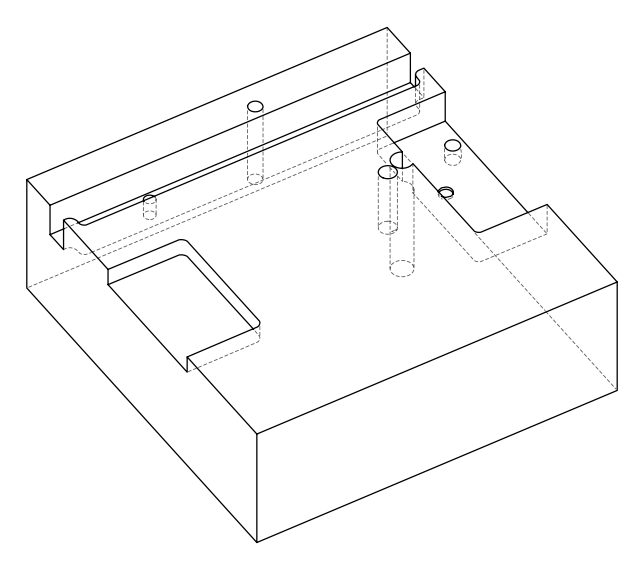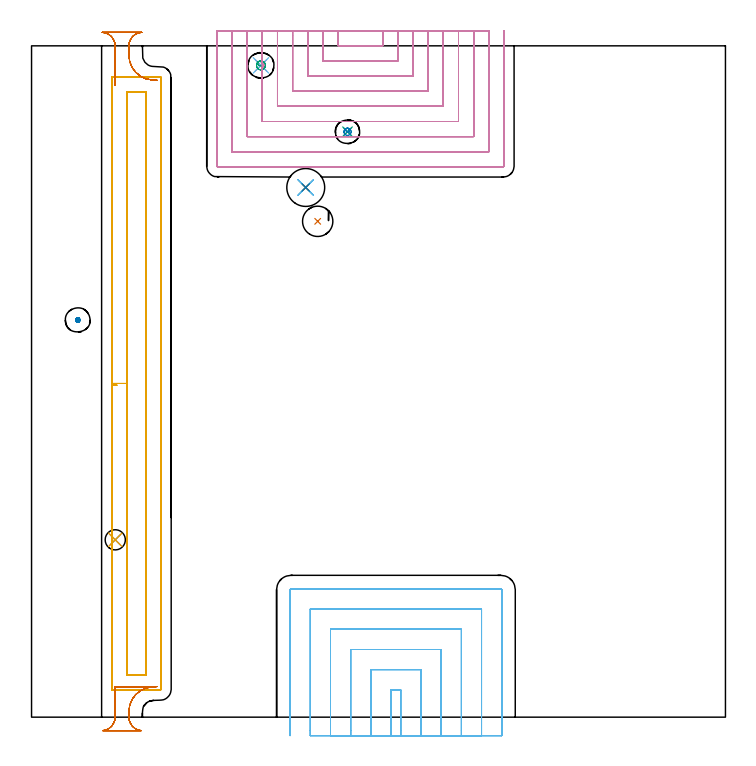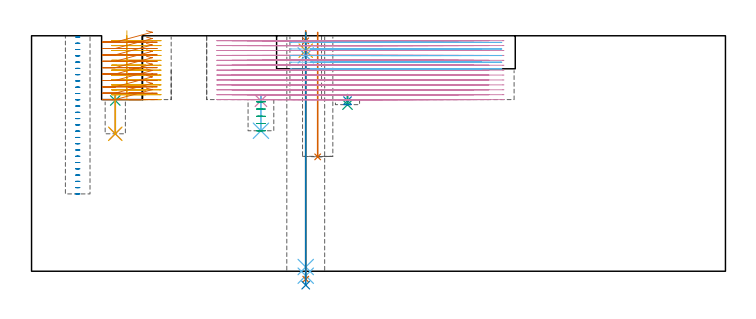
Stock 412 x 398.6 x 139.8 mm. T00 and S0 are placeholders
(PLAN: 20 operations, 12 tool changes, 154.9 min)
(1 SPOT_DRILL | STEP1HOLE | NXT0321_9005460120000 | 0.05 min | 183 mm3)
(2 SPOT_DRILL_1 | STEP1POCKET | NXT0321_9005460120000 | 0.04 min | 4186 mm3)
(3 SPOT_DRILL_2 | STEP1POCKET_1 | NXT0321_9005460120000 | 0.04 min | 4175 mm3)
(4 SPOT_DRILL_3 | STEP1POCKET_2 | NXT0321_9005460120000 | 0.04 min | 4190 mm3)
(5 DRILL_BLIND_HOLE_INTO_CENTER | STEP1HOLE | NXT0301_030 | 0.04 min | 157 mm3)
(6 GUN_DRILL_THROUGH_HOLE | STEP1HOLE | UGT0307_001 | 0.62 min | 2539 mm3)
(7 SPADE_DRILL_TO_ENLARGE_THROUGH_HOLE | STEP1HOLE | UGT0306_005 | 0.59 min | 20150 mm3)
(8 DRILL_TO_ENLARGE_THROUGH_HOLE | STEP1HOLE | UGT0301_054 | 0.6 min | 32486 mm3)
(9 DRILL_BLIND_HOLE_INTO_CENTER_1 | STEP1POCKET | UGT0301_373 | 0.03 min | 428 mm3)
(10 DRILL_BLIND_HOLE_INTO_CENTER_2 | STEP1POCKET_1 | NXT0301_049 | 0.1 min | 936 mm3)
(11 DRILL_TO_ENLARGE_BLIND_HOLE | STEP1POCKET_1 | UGT0301_373 | 0.1 min | 1453 mm3)
(12 DRILL_BLIND_HOLE_INTO_CENTER_3 | STEP1POCKET_2 | UGT0301_373 | 0.09 min | 2162 mm3)
(13 INDEXABLE_INSERT_DRILL_BLIND_HOLE_FROM_SOLID | STEP1POCKET_4 | NXT0302_007 | 0.3 min | 18211 mm3)
(14 MILL_ROUGH_BLIND_HOLE_CONTOUR | STEP1POCKET | NXT0201_013 | Spiral | 0.18 min | 1574 mm3)
(15 MILL_ROUGH_BLIND_HOLE_CONTOUR_1 | STEP1POCKET_2 | NXT0201_013 | Spiral | 0.54 min | 3346 mm3)
(16 MILL_OPEN_POCKET | POCKET_OPEN | NXT0201_011 | Follow Part, ap 3, ae 75% | 86.56 min | 523616 mm3)
(17 MILL_SLOT | SLOT_PARTIAL_RECTANGULAR | NXT0201_011 | Follow Part, ap 3, ae 75% | 40.69 min | 583374 mm3)
(18 MILL_SLOT_1 | SLOT_PARTIAL_RECTANGULAR_1 | NXT0201_012 | Follow Part, ap 4, ae 75% | 17.76 min | 233310 mm3)
(19 MILL_RECTANGULAR_SLOT | SLOT_RECTANGULAR | NXT0201_012 | Follow Part, ap 4, ae 75% | 5.2 min | 21829 mm3)
(20 MILL_BLIND_HOLE_FROM_SOLID_MATERIAL | STEP1POCKET_3 | NXT0201_011 | Spiral | 1.3 min | 15720 mm3)
(TOOL NXT0321_9005460120000 | NC Spot Drill, 142deg, 12mm, Carbide, Uncoated | D12 PA142 FL30 Z2)
(TOOL NXT0301_030 | Carbide Drill 5.9mm [860.1-0590-018A1-MM 2214] | D5.9 PA140 FL28 Z2)
(TOOL UGT0307_001 | Gun Drill 5 mm | D5 PA130 FL24 Z1)
(TOOL UGT0306_005 | Spade Drill 14.5mm | D14.5 PA132 FL10 Z2)
(TOOL UGT0301_054 | Twist Drill 22.5 mm | D22.5 PA118 FL155 Z2)
(TOOL UGT0301_373 | Twist Drill Flat Bottom 12 mm | D12 PA180 FL101 Z2)
(TOOL NXT0301_049 | Carbide Drill 7.8mm [860.1-0780-039A1-MM 2214] | D7.8 PA140 FL53 Z2)
(TOOL NXT0302_007 | Index. Insert Drill 18mm [880-D1800L25-05] | D18 PA176 FL90 Z2)
(TOOL NXT0201_013 | ENDMILL 10mm | D10 FL30 Z4)
(TOOL NXT0201_011 | ENDMILL 12mm [2P460-1200-NA 1630] | D12 FL38 Z6)
(TOOL NXT0201_012 | ENDMILL 16mm [2P460-1600-NA 1630] | D16 FL38 Z6)
(OP 1 SPOT_DRILL)
G17 G21 G94 G90
T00 M6
G54
G17 G0 G90 X162.8 Y314.5 S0 M3
G43 Z149.8 H0
G94 G81 G98 Z136.8 F250. R142.8
G80
M5
M2
(OP 2 SPOT_DRILL_1)
G17 G21 G94 G90
T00 M6
G54
G17 G0 G90 X187.6 Y347.6 S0 M3
G43 Z149.8 H0
G94 G81 G98 Z101.285 F250. R104.9
G80
M5
M2
(OP 3 SPOT_DRILL_2)
G17 G21 G94 G90
T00 M6
G54
G17 G0 G90 X49.7 Y105.3 S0 M3
G43 Z149.8 H0
G94 G81 G98 Z101.379 F250. R104.9
G80
M5
M2
(OP 4 SPOT_DRILL_3)
G17 G21 G94 G90
T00 M6
G54
G17 G0 G90 X136.2 Y387. S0 M3
G43 Z149.8 H0
G94 G81 G98 Z101.241 F250. R104.9
G80
M5
M2
(OP 5 DRILL_BLIND_HOLE_INTO_CENTER)
G17 G21 G94 G90
T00 M6
G54
G17 G0 G90 X162.8 Y314.5 S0 M3
G43 Z149.8 H1
G94 G81 G98 Z130.95 F250. R141.8
G80
M5
M2
(OP 6 GUN_DRILL_THROUGH_HOLE)
G17 G21 G94 G90
T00 M6
G54
G17 G0 G90 X162.8 Y314.5 M8
G43 Z149.8 H0
Z137.26
S716 M3
G94 G1 Z128.194 F125. M26
G4 X.084
Z2.5 F250.
G4 X.084
Z-2.666 F125.
G4 X.084
M5
M9
G0 Z137.26
Z149.8
M2
(OP 7 SPADE_DRILL_TO_ENLARGE_THROUGH_HOLE)
G17 G21 G94 G90
T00 M6
G54
G17 G0 G90 X162.8 Y314.5 S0 M3
G43 Z149.8 H0
G94 G73 G98 Z-4.728 F250. Q14.453 R141.8
G80
M5
M2
(OP 8 DRILL_TO_ENLARGE_THROUGH_HOLE)
G17 G21 G94 G90
T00 M6
G54
G17 G0 G90 X162.8 Y314.5 S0 M3
G43 Z149.8 H0
G94 G73 G98 Z-8.26 F250. Q21.151 R141.8
G80
M5
M2
(OP 9 DRILL_BLIND_HOLE_INTO_CENTER_1)
G17 G21 G94 G90
T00 M6
G54
G17 G0 G90 X187.6 Y347.6 S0 M3
G43 Z149.8 H0
G94 G81 G98 Z98.9 F250. R103.9
G80
M5
M2
(OP 10 DRILL_BLIND_HOLE_INTO_CENTER_2)
G17 G21 G94 G90
T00 M6
G54
G17 G0 G90 X49.7 Y105.3 S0 M3
G43 Z149.8 H1
G94 G81 G98 Z81.6 F250. R103.9
G80
M5
M2
(OP 11 DRILL_TO_ENLARGE_BLIND_HOLE)
G17 G21 G94 G90
T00 M6
G54
G17 G0 G90 X49.7 Y105.3 S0 M3
G43 Z149.8 H0
G94 G81 G98 Z81.6 F250. R103.9
G80
M5
M2
(OP 12 DRILL_BLIND_HOLE_INTO_CENTER_3)
G17 G21 G94 G90
T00 M6
G54
G17 G0 G90 X136.2 Y387. S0 M3
G43 Z149.8 H0
G94 G81 G98 Z83.4 F250. R103.9
G80
M5
M2
(OP 13 INDEXABLE_INSERT_DRILL_BLIND_HOLE_FROM_SOLID)
G17 G21 G94 G90
T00 M6
G54
G17 G0 G90 X169.9 Y294.4 S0 M3
G43 Z149.8 H1
G94 G81 G98 Z67.9 F250. R141.8
G80
M5
M2
(OP 14 MILL_ROUGH_BLIND_HOLE_CONTOUR)
G17 G21 G94 G90
T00 M6
G54
G17 G0 G90 X187.6 Y347.6 S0 M3
G43 Z149.8 H0
Z101.9
G94 G3 X188.1 Y347.1 R0.5 F250.
X188.6 Y347.6 R0.5
X188.211 Y349.361 R4.175
X187.6 Y349.75 R0.673
X185.45 Y347.6 R2.15
X187.6 Y349.75 R-2.15
X186.525 Y348.675 R1.075
X187.6 Y347.6 R1.075
G0 Z98.9
G3 X188.1 Y347.1 R0.5
X188.6 Y347.6 R0.5
X188.211 Y349.361 R4.175
X187.6 Y349.75 R0.673
X185.45 Y347.6 R2.15
X187.6 Y349.75 R-2.15
X186.525 Y348.675 R1.075
X187.6 Y347.6 R1.075
G0 Z149.8
M5
M2
(OP 15 MILL_ROUGH_BLIND_HOLE_CONTOUR_1)
G17 G21 G94 G90
T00 M6
G54
G17 G0 G90 X136.2 Y387. S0 M3
G43 Z149.8 H0
Z100.6
G94 G3 X136.7 Y386.5 R0.5 F250.
X137.2 Y387. R0.5
X136.337 Y389.114 R3.02
X134.923 Y389.322 R1.182
X133.878 Y385.723 R2.65
X134.923 Y389.322 R-2.65
X134.401 Y387.523 R1.325
X136.2 Y387. R1.325
G0 Z96.3
G3 X136.7 Y386.5 R0.5
X137.2 Y387. R0.5
X136.337 Y389.114 R3.02
X134.923 Y389.322 R1.182
X133.878 Y385.723 R2.65
X134.923 Y389.322 R-2.65
X134.401 Y387.523 R1.325
X136.2 Y387. R1.325
G0 Z92.
G3 X136.7 Y386.5 R0.5
X137.2 Y387. R0.5
X136.337 Y389.114 R3.02
X134.923 Y389.322 R1.182
X133.878 Y385.723 R2.65
X134.923 Y389.322 R-2.65
X134.401 Y387.523 R1.325
X136.2 Y387. R1.325
G0 Z87.7
G3 X136.7 Y386.5 R0.5
X137.2 Y387. R0.5
X136.337 Y389.114 R3.02
X134.923 Y389.322 R1.182
X133.878 Y385.723 R2.65
X134.923 Y389.322 R-2.65
X134.401 Y387.523 R1.325
X136.2 Y387. R1.325
G0 Z83.4
G3 X136.7 Y386.5 R0.5
X137.2 Y387. R0.5
X136.337 Y389.114 R3.02
X134.923 Y389.322 R1.182
X133.878 Y385.723 R2.65
X134.923 Y389.322 R-2.65
X134.401 Y387.523 R1.325
X136.2 Y387. R1.325
G0 Z149.8
M5
M2
(OP 16 MILL_OPEN_POCKET)
G17 G21 G94 G90
T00 M6
G54
G17 G0 G90 X182. Y407.6 S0 M3
G43 Z149.8 H1
Z136.885
G94 G1 Y404.6 F250.
Y398.7 F500.
X208.5
Y404.6
Y407.6 F250.
X173.
Y404.6
Y389.7 F500.
X217.5
Y404.6
Y407.6 F250.
X164.
Y404.6
Y380.7 F500.
X226.5
Y404.6
Y407.6 F250.
X155.
Y404.6
Y371.7 F500.
X235.5
Y404.6
Y407.6 F250.
X146.
Y404.6
Y362.7 F500.
X244.5
Y404.6
Y407.6 F250.
X137.
Y404.6
Y353.7 F500.
X253.5
Y404.6
Y407.6 F250.
X128.
Y404.6
Y344.7 F500.
X262.5
Y404.6
Y407.6 F250.
X119.
Y404.6
Y335.7 F500.
X271.5
Y404.6
Y407.6 F250.
X110.
Y404.6
Y327.3 F500.
G3 X110.6 Y326.7 R0.6
G1 X279.9
G3 X280.5 Y327.3 R0.6
G1 Y404.6
Y407.6 F250.
G0 X182. Z133.969
G1 Y404.6
Y398.7 F500.
X208.5
Y404.6
Y407.6 F250.
X173.
Y404.6
Y389.7 F500.
X217.5
Y404.6
Y407.6 F250.
X164.
Y404.6
Y380.7 F500.
X226.5
Y404.6
Y407.6 F250.
X155.
Y404.6
Y371.7 F500.
X235.5
Y404.6
Y407.6 F250.
X146.
Y404.6
Y362.7 F500.
X244.5
Y404.6
Y407.6 F250.
X137.
Y404.6
Y353.7 F500.
X253.5
Y404.6
Y407.6 F250.
X128.
Y404.6
Y344.7 F500.
X262.5
Y404.6
Y407.6 F250.
X119.
Y404.6
Y335.7 F500.
X271.5
Y404.6
Y407.6 F250.
X110.
Y404.6
Y327.3 F500.
G3 X110.6 Y326.7 R0.6
G1 X279.9
G3 X280.5 Y327.3 R0.6
G1 Y404.6
Y407.6 F250.
G0 X182. Z131.054
G1 Y404.6
Y398.7 F500.
X208.5
Y404.6
Y407.6 F250.
X173.
Y404.6
Y389.7 F500.
X217.5
Y404.6
Y407.6 F250.
X164.
Y404.6
Y380.7 F500.
X226.5
Y404.6
Y407.6 F250.
X155.
Y404.6
Y371.7 F500.
X235.5
Y404.6
Y407.6 F250.
X146.
Y404.6
Y362.7 F500.
X244.5
Y404.6
Y407.6 F250.
X137.
Y404.6
Y353.7 F500.
X253.5
Y404.6
Y407.6 F250.
X128.
Y404.6
Y344.7 F500.
X262.5
Y404.6
Y407.6 F250.
X119.
Y404.6
Y335.7 F500.
X271.5
Y404.6
Y407.6 F250.
X110.
Y404.6
Y327.3 F500.
G3 X110.6 Y326.7 R0.6
G1 X279.9
G3 X280.5 Y327.3 R0.6
G1 Y404.6
Y407.6 F250.
G0 X182. Z128.138
G1 Y404.6
Y398.7 F500.
X208.5
Y404.6
Y407.6 F250.
X173.
Y404.6
Y389.7 F500.
X217.5
Y404.6
Y407.6 F250.
X164.
Y404.6
Y380.7 F500.
X226.5
Y404.6
Y407.6 F250.
X155.
Y404.6
Y371.7 F500.
X235.5
Y404.6
Y407.6 F250.
X146.
Y404.6
Y362.7 F500.
X244.5
Y404.6
Y407.6 F250.
X137.
Y404.6
Y353.7 F500.
X253.5
Y404.6
Y407.6 F250.
X128.
Y404.6
Y344.7 F500.
X262.5
Y404.6
Y407.6 F250.
X119.
Y404.6
Y335.7 F500.
X271.5
Y404.6
Y407.6 F250.
X110.
Y404.6
Y327.3 F500.
G3 X110.6 Y326.7 R0.6
G1 X279.9
G3 X280.5 Y327.3 R0.6
G1 Y404.6
Y407.6 F250.
G0 X182. Z125.223
G1 Y404.6
Y398.7 F500.
X208.5
Y404.6
Y407.6 F250.
X173.
Y404.6
Y389.7 F500.
X217.5
Y404.6
Y407.6 F250.
X164.
Y404.6
Y380.7 F500.
X226.5
Y404.6
Y407.6 F250.
X155.
Y404.6
Y371.7 F500.
X235.5
Y404.6
Y407.6 F250.
X146.
Y404.6
Y362.7 F500.
X244.5
Y404.6
Y407.6 F250.
X137.
Y404.6
Y388.431 F500.
G2 X137.719 Y387.6 R1.478
G1 X137.82 Y387.304
X137.833 Y387.028
X137.834 Y386.781
G2 X137.404 Y385.87 R1.714
G1 X137. Y385.563
Y353.7
X253.5
Y404.6
Y407.6 F250.
X128.
Y404.6
Y344.7 F500.
X262.5
Y404.6
Y407.6 F250.
X119.
Y404.6
Y335.7 F500.
X271.5
Y404.6
Y407.6 F250.
X110.
Y404.6
Y327.3 F500.
G3 X110.6 Y326.7 R0.6
G1 X279.9
G3 X280.5 Y327.3 R0.6
G1 Y404.6
Y407.6 F250.
G0 X182. Z122.308
G1 Y404.6
Y398.7 F500.
X208.5
Y404.6
Y407.6 F250.
X173.
Y404.6
Y389.7 F500.
X217.5
Y404.6
Y407.6 F250.
X164.
Y404.6
Y380.7 F500.
X226.5
Y404.6
Y407.6 F250.
X155.
Y404.6
Y371.7 F500.
X235.5
Y404.6
Y407.6 F250.
X146.
Y404.6
Y362.7 F500.
X244.5
Y404.6
Y407.6 F250.
X137.
Y404.6
Y388.431 F500.
G2 X137.718 Y387.603 R1.477
G1 X137.82 Y387.304
X137.833 Y387.028
X137.834 Y386.781
G2 X137.404 Y385.87 R1.714
G1 X137. Y385.563
Y353.7
X253.5
Y404.6
Y407.6 F250.
X128.
Y404.6
Y344.7 F500.
X262.5
Y404.6
Y407.6 F250.
X119.
Y404.6
Y335.7 F500.
X271.5
Y404.6
Y407.6 F250.
X110.
Y404.6
Y327.3 F500.
G3 X110.6 Y326.7 R0.6
G1 X279.9
G3 X280.5 Y327.3 R0.6
G1 Y404.6
Y407.6 F250.
G0 X182. Z119.392
G1 Y404.6
Y398.7 F500.
X208.5
Y404.6
Y407.6 F250.
X173.
Y404.6
Y389.7 F500.
X217.5
Y404.6
Y407.6 F250.
X164.
Y404.6
Y380.7 F500.
X226.5
Y404.6
Y407.6 F250.
X155.
Y404.6
Y371.7 F500.
X235.5
Y404.6
Y407.6 F250.
X146.
Y404.6
Y362.7 F500.
X244.5
Y404.6
Y407.6 F250.
X137.
Y404.6
Y388.431 F500.
G2 X137.713 Y387.617 R1.478
G1 X137.82 Y387.304
X137.833 Y387.028
X137.834 Y386.781
G2 X137.404 Y385.87 R1.718
G1 X137. Y385.563
Y353.7
X253.5
Y404.6
Y407.6 F250.
X128.
Y404.6
Y344.7 F500.
X262.5
Y404.6
Y407.6 F250.
X119.
Y404.6
Y335.7 F500.
X271.5
Y404.6
Y407.6 F250.
X110.
Y404.6
Y327.3 F500.
G3 X110.6 Y326.7 R0.6
G1 X279.9
G3 X280.5 Y327.3 R0.6
G1 Y404.6
Y407.6 F250.
G0 X182. Z116.477
G1 Y404.6
Y398.7 F500.
X208.5
Y404.6
Y407.6 F250.
X173.
Y404.6
Y389.7 F500.
X217.5
Y404.6
Y407.6 F250.
X164.
Y404.6
Y380.7 F500.
X226.5
Y404.6
Y407.6 F250.
X155.
Y404.6
Y371.7 F500.
X235.5
Y404.6
Y407.6 F250.
X146.
Y404.6
Y362.7 F500.
X244.5
Y404.6
Y407.6 F250.
X137.
Y404.6
Y388.431 F500.
G2 X137.715 Y387.61 R1.477
G1 X137.82 Y387.304
X137.833 Y387.028
X137.834 Y386.781
X137.723 Y386.387
G2 X137.404 Y385.87 R2.087
G1 X137. Y385.563
Y353.7
X253.5
Y404.6
Y407.6 F250.
X128.
Y404.6
Y344.7 F500.
X262.5
Y404.6
Y407.6 F250.
X119.
Y404.6
Y335.7 F500.
X271.5
Y404.6
Y407.6 F250.
X110.
Y404.6
Y327.3 F500.
G3 X110.6 Y326.7 R0.6
G1 X279.9
G3 X280.5 Y327.3 R0.6
G1 Y404.6
Y407.6 F250.
G0 X182. Z113.562
G1 Y404.6
Y398.7 F500.
X208.5
Y404.6
Y407.6 F250.
X173.
Y404.6
Y389.7 F500.
X217.5
Y404.6
Y407.6 F250.
X164.
Y404.6
Y380.7 F500.
X226.5
Y404.6
Y407.6 F250.
X155.
Y404.6
Y371.7 F500.
X235.5
Y404.6
Y407.6 F250.
X146.
Y404.6
Y362.7 F500.
X244.5
Y404.6
Y407.6 F250.
X137.
Y404.6
Y388.431 F500.
G2 X137.718 Y387.602 R1.478
G1 X137.82 Y387.304
X137.833 Y387.028
X137.834 Y386.781
G2 X137.404 Y385.87 R1.714
G1 X137. Y385.563
Y353.7
X253.5
Y404.6
Y407.6 F250.
X128.
Y404.6
Y344.7 F500.
X262.5
Y404.6
Y407.6 F250.
X119.
Y404.6
Y335.7 F500.
X271.5
Y404.6
Y407.6 F250.
X110.
Y404.6
Y327.3 F500.
G3 X110.6 Y326.7 R0.6
G1 X279.9
G3 X280.5 Y327.3 R0.6
G1 Y404.6
Y407.6 F250.
G0 X182. Z110.646
G1 Y404.6
Y398.7 F500.
X208.5
Y404.6
Y407.6 F250.
X173.
Y404.6
Y389.7 F500.
X217.5
Y404.6
Y407.6 F250.
X164.
Y404.6
Y380.7 F500.
X226.5
Y404.6
Y407.6 F250.
X155.
Y404.6
Y371.7 F500.
X235.5
Y404.6
Y407.6 F250.
X146.
Y404.6
Y362.7 F500.
X244.5
Y404.6
Y407.6 F250.
X137.
Y404.6
Y388.431 F500.
G2 X137.717 Y387.604 R1.477
G1 X137.82 Y387.304
X137.833 Y387.028
X137.834 Y386.781
G2 X137.404 Y385.87 R1.714
G1 X137. Y385.563
Y353.7
X253.5
Y404.6
Y407.6 F250.
X128.
Y404.6
Y344.7 F500.
X262.5
Y404.6
Y407.6 F250.
X119.
Y404.6
Y335.7 F500.
X271.5
Y404.6
Y407.6 F250.
X110.
Y404.6
Y327.3 F500.
G3 X110.6 Y326.7 R0.6
G1 X279.9
G3 X280.5 Y327.3 R0.6
G1 Y404.6
Y407.6 F250.
G0 X182. Z107.731
G1 Y404.6
Y398.7 F500.
X208.5
Y404.6
Y407.6 F250.
X173.
Y404.6
Y389.7 F500.
X217.5
Y404.6
Y407.6 F250.
X164.
Y404.6
Y380.7 F500.
X226.5
Y404.6
Y407.6 F250.
X155.
Y404.6
Y371.7 F500.
X235.5
Y404.6
Y407.6 F250.
X146.
Y404.6
Y362.7 F500.
X244.5
Y404.6
Y407.6 F250.
X137.
Y404.6
Y388.431 F500.
G2 X137.82 Y387.304 R1.683
G1 X137.833 Y387.028
X137.834 Y386.781
G2 X137.404 Y385.87 R1.714
G1 X137. Y385.563
Y353.7
X253.5
Y404.6
Y407.6 F250.
X128.
Y404.6
Y344.7 F500.
X262.5
Y404.6
Y407.6 F250.
X119.
Y404.6
Y335.7 F500.
X271.5
Y404.6
Y407.6 F250.
X110.
Y404.6
Y327.3 F500.
G3 X110.6 Y326.7 R0.6
G1 X279.9
G3 X280.5 Y327.3 R0.6
G1 Y404.6
Y407.6 F250.
G0 X182. Z104.815
G1 Y404.6
Y398.7 F500.
X208.5
Y404.6
Y407.6 F250.
X173.
Y404.6
Y389.7 F500.
X217.5
Y404.6
Y407.6 F250.
X164.
Y404.6
Y380.7 F500.
X226.5
Y404.6
Y407.6 F250.
X155.
Y404.6
Y371.7 F500.
X235.5
Y404.6
Y407.6 F250.
X146.
Y404.6
Y362.7 F500.
X244.5
Y404.6
Y407.6 F250.
X137.
Y404.6
Y388.431 F500.
G2 X137.82 Y387.304 R1.682
G1 X137.833 Y387.028
X137.834 Y386.781
G2 X137.406 Y385.872 R1.713
G1 X137. Y385.563
Y353.7
X253.5
Y404.6
Y407.6 F250.
X128.
Y404.6
Y344.7 F500.
X262.5
Y404.6
Y407.6 F250.
X119.
Y404.6
Y335.7 F500.
X271.5
Y404.6
Y407.6 F250.
X110.
Y404.6
Y327.3 F500.
G3 X110.6 Y326.7 R0.6
G1 X279.9
G3 X280.5 Y327.3 R0.6
G1 Y404.6
Y407.6 F250.
G0 X182. Z101.9
G1 Y404.6
Y398.7 F500.
X208.5
Y404.6
Y407.6 F250.
X173.
Y404.6
Y389.7 F500.
X217.5
Y404.6
Y407.6 F250.
X164.
Y404.6
Y380.7 F500.
X226.5
Y404.6
Y407.6 F250.
X155.
Y404.6
Y371.7 F500.
X235.5
Y404.6
Y407.6 F250.
X146.
Y404.6
Y362.7 F500.
X244.5
Y404.6
Y407.6 F250.
X137.
Y404.6
Y388.431 F500.
G2 X137.717 Y387.606 R1.476
G1 X137.82 Y387.304
X137.833 Y387.028
X137.834 Y386.781
G2 X137. Y385.563 R1.657
G1 Y353.7
X253.5
Y404.6
Y407.6 F250.
X128.
Y404.6
Y344.7 F500.
X262.5
Y404.6
Y407.6 F250.
X119.
Y404.6
Y335.7 F500.
X271.5
Y404.6
Y407.6 F250.
X110.
Y404.6
Y327.3 F500.
G3 X110.6 Y326.7 R0.6
G1 X279.9
G3 X280.5 Y327.3 R0.6
G1 Y404.6
Y407.6 F250.
G0 Z149.8
M5
M2
(OP 17 MILL_SLOT)
G17 G21 G94 G90
T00 M6
G54
G17 G0 G90 X56.6 Y220.226 S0 M3
G43 Z149.8 H1
Z142.8
G94 G1 Y198.15 Z136.885 F250.
Y25. F500.
X67.9
Y371.3
X56.6
Y198.15
X47.6
Y16.
X76.2
G3 X76.9 Y16.7 R0.7
G1 Y379.6
G3 X76.2 Y380.3 R0.7
G1 X47.6
Y198.15
Y197.15
X50.6 F250.
G0 X56.6 Y220.226 Z139.885
G1 Y198.15 Z133.969
Y25. F500.
X67.9
Y371.3
X56.6
Y198.15
X47.6
Y16.
X76.2
G3 X76.9 Y16.7 R0.7
G1 Y379.6
G3 X76.2 Y380.3 R0.7
G1 X47.6
Y198.15
Y197.15
X50.6 F250.
G0 X56.6 Y220.226 Z136.969
G1 Y198.15 Z131.054
Y25. F500.
X67.9
Y371.3
X56.6
Y198.15
X47.6
Y16.
X76.2
G3 X76.9 Y16.7 R0.7
G1 Y379.6
G3 X76.2 Y380.3 R0.7
G1 X47.6
Y198.15
Y197.15
X50.6 F250.
G0 X56.6 Y220.226 Z134.054
G1 Y198.15 Z128.138
Y25. F500.
X67.9
Y371.3
X56.6
Y198.15
X47.6
Y16.
X76.2
G3 X76.9 Y16.7 R0.7
G1 Y379.6
G3 X76.2 Y380.3 R0.7
G1 X47.6
Y198.15
Y197.15
X50.6 F250.
G0 X56.6 Y220.226 Z131.138
G1 Y198.15 Z125.223
Y25. F500.
X67.9
Y371.3
X56.6
Y198.15
X47.6
Y16.
X76.2
G3 X76.9 Y16.7 R0.7
G1 Y379.6
G3 X76.2 Y380.3 R0.7
G1 X47.6
Y198.15
Y197.15
X50.6 F250.
G0 X56.6 Y220.226 Z128.223
G1 Y198.15 Z122.308
Y25. F500.
X67.9
Y371.3
X56.6
Y198.15
X47.6
Y16.
X76.2
G3 X76.9 Y16.7 R0.7
G1 Y379.6
G3 X76.2 Y380.3 R0.7
G1 X47.6
Y198.15
Y197.15
X50.6 F250.
G0 X56.6 Y220.226 Z125.308
G1 Y198.15 Z119.392
Y25. F500.
X67.9
Y371.3
X56.6
Y198.15
X47.6
Y16.
X76.2
G3 X76.9 Y16.7 R0.7
G1 Y379.6
G3 X76.2 Y380.3 R0.7
G1 X47.6
Y198.15
Y197.15
X50.6 F250.
G0 X56.6 Y220.226 Z122.392
G1 Y198.15 Z116.477
Y25. F500.
X67.9
Y371.3
X56.6
Y198.15
X47.6
Y16.
X76.2
G3 X76.9 Y16.7 R0.7
G1 Y379.6
G3 X76.2 Y380.3 R0.7
G1 X47.6
Y198.15
Y197.15
X50.6 F250.
G0 X56.6 Y220.226 Z119.477
G1 Y198.15 Z113.562
Y25. F500.
X67.9
Y371.3
X56.6
Y198.15
X47.6
Y16.
X76.2
G3 X76.9 Y16.7 R0.7
G1 Y379.6
G3 X76.2 Y380.3 R0.7
G1 X47.6
Y198.15
Y197.15
X50.6 F250.
G0 X56.6 Y220.226 Z116.562
G1 Y198.15 Z110.646
Y25. F500.
X67.9
Y371.3
X56.6
Y198.15
X47.6
Y16.
X76.2
G3 X76.9 Y16.7 R0.7
G1 Y379.6
G3 X76.2 Y380.3 R0.7
G1 X47.6
Y198.15
Y197.15
X50.6 F250.
G0 X56.6 Y220.226 Z113.646
G1 Y198.15 Z107.731
Y25. F500.
X67.9
Y371.3
X56.6
Y198.15
X47.6
Y16.
X76.2
G3 X76.9 Y16.7 R0.7
G1 Y379.6
G3 X76.2 Y380.3 R0.7
G1 X47.6
Y198.15
Y197.15
X50.6 F250.
G0 X56.6 Y220.226 Z110.731
G1 Y198.15 Z104.815
Y25. F500.
X67.9
Y371.3
X56.6
Y198.15
X47.6
Y16.
X76.2
G3 X76.9 Y16.7 R0.7
G1 Y379.6
G3 X76.2 Y380.3 R0.7
G1 X47.6
Y198.15
Y197.15
X50.6 F250.
G0 X56.6 Y220.226 Z107.815
G1 Y198.15 Z101.9
Y25. F500.
X67.9
Y371.3
X56.6
Y198.15
X47.6
Y16.
X76.2
G3 X76.9 Y16.7 R0.7
G1 Y379.6
G3 X76.2 Y380.3 R0.7
G1 X47.6
Y198.15
Y197.15
X50.6 F250.
G0 Z149.8
M5
M2
(OP 18 MILL_SLOT_1)
G17 G21 G94 G90
T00 M6
G54
G17 G0 G90 X219.2 Y-11. S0 M3
G43 Z149.8 H1
Z135.88
G94 G1 Y-8. F250.
Y16.2 F500.
X213.5
Y-8.
Y-11. F250.
X231.2
Y-8.
Y28.2 F500.
X201.5
Y-8.
Y-11. F250.
X243.2
Y-8.
Y40.2 F500.
X189.5
Y-8.
Y-11. F250.
X255.2
Y-8.
Y52.2 F500.
X177.5
Y-8.
Y-11. F250.
X267.2
Y-8.
Y64.2 F500.
X165.5
Y-8.
Y-11. F250.
X279.2
Y-8.
Y75.6 F500.
G3 X278.6 Y76.2 R0.6
G1 X154.1
G3 X153.5 Y75.6 R0.6
G1 Y-8.
Y-11. F250.
G0 X219.2 Z131.96
G1 Y-8.
Y16.2 F500.
X213.5
Y-8.
Y-11. F250.
X231.2
Y-8.
Y28.2 F500.
X201.5
Y-8.
Y-11. F250.
X243.2
Y-8.
Y40.2 F500.
X189.5
Y-8.
Y-11. F250.
X255.2
Y-8.
Y52.2 F500.
X177.5
Y-8.
Y-11. F250.
X267.2
Y-8.
Y64.2 F500.
X165.5
Y-8.
Y-11. F250.
X279.2
Y-8.
Y75.6 F500.
G3 X278.6 Y76.2 R0.6
G1 X154.1
G3 X153.5 Y75.6 R0.6
G1 Y-8.
Y-11. F250.
G0 X219.2 Z128.04
G1 Y-8.
Y16.2 F500.
X213.5
Y-8.
Y-11. F250.
X231.2
Y-8.
Y28.2 F500.
X201.5
Y-8.
Y-11. F250.
X243.2
Y-8.
Y40.2 F500.
X189.5
Y-8.
Y-11. F250.
X255.2
Y-8.
Y52.2 F500.
X177.5
Y-8.
Y-11. F250.
X267.2
Y-8.
Y64.2 F500.
X165.5
Y-8.
Y-11. F250.
X279.2
Y-8.
Y75.6 F500.
G3 X278.6 Y76.2 R0.6
G1 X154.1
G3 X153.5 Y75.6 R0.6
G1 Y-8.
Y-11. F250.
G0 X219.2 Z124.12
G1 Y-8.
Y16.2 F500.
X213.5
Y-8.
Y-11. F250.
X231.2
Y-8.
Y28.2 F500.
X201.5
Y-8.
Y-11. F250.
X243.2
Y-8.
Y40.2 F500.
X189.5
Y-8.
Y-11. F250.
X255.2
Y-8.
Y52.2 F500.
X177.5
Y-8.
Y-11. F250.
X267.2
Y-8.
Y64.2 F500.
X165.5
Y-8.
Y-11. F250.
X279.2
Y-8.
Y75.6 F500.
G3 X278.6 Y76.2 R0.6
G1 X154.1
G3 X153.5 Y75.6 R0.6
G1 Y-8.
Y-11. F250.
G0 X219.2 Z120.2
G1 Y-8.
Y16.2 F500.
X213.5
Y-8.
Y-11. F250.
X231.2
Y-8.
Y28.2 F500.
X201.5
Y-8.
Y-11. F250.
X243.2
Y-8.
Y40.2 F500.
X189.5
Y-8.
Y-11. F250.
X255.2
Y-8.
Y52.2 F500.
X177.5
Y-8.
Y-11. F250.
X267.2
Y-8.
Y64.2 F500.
X165.5
Y-8.
Y-11. F250.
X279.2
Y-8.
Y75.6 F500.
G3 X278.6 Y76.2 R0.6
G1 X154.1
G3 X153.5 Y75.6 R0.6
G1 Y-8.
Y-11. F250.
G0 Z149.8
M5
M2
(OP 19 MILL_RECTANGULAR_SLOT)
G17 G21 G94 G90
T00 M6
G54
G17 G0 G90 X74.555 Y378.138 S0 M3
G43 Z149.8 H1
Z136.01
G94 G1 X71.562 Y378.33 F250.
G2 X57.8 Y393. R14.7 F500.
G1 Y398.6
G2 X65.4 Y406.59 R8.
G1 Y406.6
X42.
Y406.59
G2 X49.6 Y398.6 R8.
G1 Y378.3
Y375.3 F250.
G0 X74.555 Y378.138 Z132.22
G1 X71.562 Y378.33
G2 X57.8 Y393. R14.7 F500.
G1 Y398.6
G2 X65.4 Y406.59 R8.
G1 Y406.6
X42.
Y406.59
G2 X49.6 Y398.6 R8.
G1 Y378.3
Y375.3 F250.
G0 X74.555 Y378.138 Z128.43
G1 X71.562 Y378.33
G2 X57.8 Y393. R14.7 F500.
G1 Y398.6
G2 X65.4 Y406.59 R8.
G1 Y406.6
X42.
Y406.59
G2 X49.6 Y398.6 R8.
G1 Y378.3
Y375.3 F250.
G0 X74.555 Y378.138 Z124.64
G1 X71.562 Y378.33
G2 X57.8 Y393. R14.7 F500.
G1 Y398.6
G2 X65.4 Y406.59 R8.
G1 Y406.6
X42.
Y406.59
G2 X49.6 Y398.6 R8.
G1 Y378.3
Y375.3 F250.
G0 X74.555 Y378.138 Z120.85
G1 X71.562 Y378.33
G2 X57.8 Y393. R14.7 F500.
G1 Y398.6
G2 X65.4 Y406.59 R8.
G1 Y406.6
X42.
Y406.59
G2 X49.6 Y398.6 R8.
G1 Y378.33
Y375.33 F250.
G0 X74.555 Y378.138 Z117.06
G1 X71.562 Y378.33
G2 X57.8 Y393. R14.7 F500.
G1 Y398.6
G2 X65.4 Y406.59 R8.
G1 Y406.6
X42.
Y406.59
G2 X49.6 Y398.6 R8.
G1 Y378.33
Y375.33 F250.
G0 X74.555 Y378.138 Z113.27
G1 X71.562 Y378.33
G2 X57.8 Y393. R14.7 F500.
G1 Y398.6
G2 X65.4 Y406.59 R8.
G1 Y406.6
X42.
Y406.59
G2 X49.6 Y398.6 R8.
G1 Y378.3
Y375.3 F250.
G0 X74.555 Y378.138 Z109.48
G1 X71.562 Y378.33
G2 X57.8 Y393. R14.7 F500.
G1 Y398.6
G2 X65.4 Y406.59 R8.
G1 Y406.6
X42.
Y406.59
G2 X49.6 Y398.6 R8.
G1 Y378.3
Y375.3 F250.
G0 X74.555 Y378.138 Z105.69
G1 X71.562 Y378.33
G2 X57.8 Y393. R14.7 F500.
G1 Y398.6
G2 X65.4 Y406.59 R8.
G1 Y406.6
X42.
Y406.59
G2 X49.6 Y398.6 R8.
G1 Y378.33
Y375.33 F250.
G0 X74.555 Y378.138 Z101.9
G1 X71.562 Y378.33
G2 X57.8 Y393. R14.7 F500.
G1 Y398.6
G2 X65.4 Y406.59 R8.
G1 Y406.6
X42.
Y406.59
G2 X49.6 Y398.6 R8.
G1 Y378.33
Y375.33 F250.
G0 Z149.8
X68.242 Y18.
Z142.8
G1 X71.561 Z141.911
Y17.97 Z141.902
Y18. Z141.894
X49.6 Z136.01
Y0. F500.
G2 X42.292 Y-7.97 R8.
G1 Y-8.
X65.108
Y-7.97
G2 X57.8 Y0. R8.
G1 Y3.3
G2 X71.561 Y17.97 R14.7
G1 X74.555 Y18.162 F250.
G0 X68.246 Y18. Z139.01
G1 X71.563 Z138.121
Y17.97 Z138.113
Y18. Z138.105
X49.6 Y18.001 Z132.22
Y0. F500.
G2 X42.292 Y-7.97 R8.
G1 Y-8.
X65.108
Y-7.97
G2 X57.8 Y0. R8.
G1 Y3.3
G2 X71.563 Y17.97 R14.7
G1 X74.557 Y18.161 F250.
G0 X68.246 Y18. Z135.22
G1 X71.563 Z134.331
Y17.97 Z134.323
Y18. Z134.315
X49.6 Y18.001 Z128.43
Y0. F500.
G2 X42.292 Y-7.97 R8.
G1 Y-8.
X65.108
Y-7.97
G2 X57.8 Y0. R8.
G1 Y3.3
G2 X71.563 Y17.97 R14.7
G1 X74.557 Y18.161 F250.
G0 X68.242 Y18. Z131.43
G1 X71.561 Z130.541
Y17.97 Z130.533
Y18. Z130.524
X49.6 Z124.64
Y0. F500.
G2 X42.292 Y-7.97 R8.
G1 Y-8.
X65.108
Y-7.97
G2 X57.8 Y0. R8.
G1 Y3.3
G2 X71.561 Y17.97 R14.7
G1 X74.555 Y18.162 F250.
G0 X68.242 Y18. Z127.64
G1 X71.561 Z126.751
Y17.97 Z126.743
Y18. Z126.734
X49.6 Z120.85
Y0. F500.
G2 X42.292 Y-7.97 R8.
G1 Y-8.
X65.108
Y-7.97
G2 X57.8 Y0. R8.
G1 Y3.3
G2 X71.561 Y17.97 R14.7
G1 X74.555 Y18.162 F250.
G0 X68.242 Y18. Z123.85
G1 X71.561 Z122.961
Y17.97 Z122.953
Y18. Z122.944
X49.6 Z117.06
Y0. F500.
G2 X42.292 Y-7.97 R8.
G1 Y-8.
X65.108
Y-7.97
G2 X57.8 Y0. R8.
G1 Y3.3
G2 X71.561 Y17.97 R14.7
G1 X74.555 Y18.162 F250.
G0 X68.242 Y18. Z120.06
G1 X71.561 Z119.171
Y17.97 Z119.163
Y18. Z119.154
X49.6 Z113.27
Y0. F500.
G2 X42.292 Y-7.97 R8.
G1 Y-8.
X65.108
Y-7.97
G2 X57.8 Y0. R8.
G1 Y3.3
G2 X71.561 Y17.97 R14.7
G1 X74.555 Y18.162 F250.
G0 X68.242 Y18. Z116.27
G1 X71.561 Z115.381
Y17.97 Z115.373
Y18. Z115.365
X49.6 Z109.48
Y0. F500.
G2 X42.292 Y-7.97 R8.
G1 Y-8.
X65.108
Y-7.97
G2 X57.8 Y0. R8.
G1 Y3.3
G2 X71.561 Y17.97 R14.7
G1 X74.555 Y18.162 F250.
G0 X68.242 Y18. Z112.48
G1 X71.561 Z111.591
Y17.97 Z111.583
Y18. Z111.575
X49.6 Z105.69
Y0. F500.
G2 X42.292 Y-7.97 R8.
G1 Y-8.
X65.108
Y-7.97
G2 X57.8 Y0. R8.
G1 Y3.3
G2 X71.561 Y17.97 R14.7
G1 X74.555 Y18.162 F250.
G0 X68.242 Y18. Z108.69
G1 X71.561 Z107.801
Y17.97 Z107.793
Y18. Z107.785
X49.6 Z101.9
Y0. F500.
G2 X42.292 Y-7.97 R8.
G1 Y-8.
X65.108
Y-7.97
G2 X57.8 Y0. R8.
G1 Y3.3
G2 X71.561 Y17.97 R14.7
G1 X74.555 Y18.162 F250.
G0 Z149.8
M5
M2
(OP 20 MILL_BLIND_HOLE_FROM_SOLID_MATERIAL)
G17 G21 G94 G90
T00 M6
G54
G17 G0 G90 X27.4 Y235.8 S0 M3
G43 Z149.8 H1
Z139.073
G94 G3 X28.05 Y236.45 R0.65 F250.
X27.4 Y237.1 R0.65
X26.1 Y235.8 R1.3
X27.4 Y237.1 R-1.3
X26.75 Y236.45 R0.65
X27.4 Y235.8 R0.65
G0 Z135.346
G3 X28.05 Y236.45 R0.65
X27.4 Y237.1 R0.65
X26.1 Y235.8 R1.3
X27.4 Y237.1 R-1.3
X26.75 Y236.45 R0.65
X27.4 Y235.8 R0.65
G0 Z131.619
G3 X28.05 Y236.45 R0.65
X27.4 Y237.1 R0.65
X26.1 Y235.8 R1.3
X27.4 Y237.1 R-1.3
X26.75 Y236.45 R0.65
X27.4 Y235.8 R0.65
G0 Z127.892
G3 X28.05 Y236.45 R0.65
X27.4 Y237.1 R0.65
X26.1 Y235.8 R1.3
X27.4 Y237.1 R-1.3
X26.75 Y236.45 R0.65
X27.4 Y235.8 R0.65
G0 Z124.165
G3 X28.05 Y236.45 R0.65
X27.4 Y237.1 R0.65
X26.1 Y235.8 R1.3
X27.4 Y237.1 R-1.3
X26.75 Y236.45 R0.65
X27.4 Y235.8 R0.65
G0 Z120.438
G3 X28.05 Y236.45 R0.65
X27.4 Y237.1 R0.65
X26.1 Y235.8 R1.3
X27.4 Y237.1 R-1.3
X26.75 Y236.45 R0.65
X27.4 Y235.8 R0.65
G0 Z116.712
G3 X28.05 Y236.45 R0.65
X27.4 Y237.1 R0.65
X26.1 Y235.8 R1.3
X27.4 Y237.1 R-1.3
X26.75 Y236.45 R0.65
X27.4 Y235.8 R0.65
G0 Z112.985
G3 X28.05 Y236.45 R0.65
X27.4 Y237.1 R0.65
X26.1 Y235.8 R1.3
X27.4 Y237.1 R-1.3
X26.75 Y236.45 R0.65
X27.4 Y235.8 R0.65
G0 Z109.258
G3 X28.05 Y236.45 R0.65
X27.4 Y237.1 R0.65
X26.1 Y235.8 R1.3
X27.4 Y237.1 R-1.3
X26.75 Y236.45 R0.65
X27.4 Y235.8 R0.65
G0 Z105.531
G3 X28.05 Y236.45 R0.65
X27.4 Y237.1 R0.65
X26.1 Y235.8 R1.3
X27.4 Y237.1 R-1.3
X26.75 Y236.45 R0.65
X27.4 Y235.8 R0.65
G0 Z101.804
G3 X28.05 Y236.45 R0.65
X27.4 Y237.1 R0.65
X26.1 Y235.8 R1.3
X27.4 Y237.1 R-1.3
X26.75 Y236.45 R0.65
X27.4 Y235.8 R0.65
G0 Z98.077
G3 X28.05 Y236.45 R0.65
X27.4 Y237.1 R0.65
X26.1 Y235.8 R1.3
X27.4 Y237.1 R-1.3
X26.75 Y236.45 R0.65
X27.4 Y235.8 R0.65
G0 Z94.35
G3 X28.05 Y236.45 R0.65
X27.4 Y237.1 R0.65
X26.1 Y235.8 R1.3
X27.4 Y237.1 R-1.3
X26.75 Y236.45 R0.65
X27.4 Y235.8 R0.65
G0 Z90.623
G3 X28.05 Y236.45 R0.65
X27.4 Y237.1 R0.65
X26.1 Y235.8 R1.3
X27.4 Y237.1 R-1.3
X26.75 Y236.45 R0.65
X27.4 Y235.8 R0.65
G0 Z86.896
G3 X28.05 Y236.45 R0.65
X27.4 Y237.1 R0.65
X26.1 Y235.8 R1.3
X27.4 Y237.1 R-1.3
X26.75 Y236.45 R0.65
X27.4 Y235.8 R0.65
G0 Z83.169
G3 X28.05 Y236.45 R0.65
X27.4 Y237.1 R0.65
X26.1 Y235.8 R1.3
X27.4 Y237.1 R-1.3
X26.75 Y236.45 R0.65
X27.4 Y235.8 R0.65
G0 Z79.442
G3 X28.05 Y236.45 R0.65
X27.4 Y237.1 R0.65
X26.1 Y235.8 R1.3
X27.4 Y237.1 R-1.3
X26.75 Y236.45 R0.65
X27.4 Y235.8 R0.65
G0 Z75.715
G3 X28.05 Y236.45 R0.65
X27.4 Y237.1 R0.65
X26.1 Y235.8 R1.3
X27.4 Y237.1 R-1.3
X26.75 Y236.45 R0.65
X27.4 Y235.8 R0.65
G0 Z71.988
G3 X28.05 Y236.45 R0.65
X27.4 Y237.1 R0.65
X26.1 Y235.8 R1.3
X27.4 Y237.1 R-1.3
X26.75 Y236.45 R0.65
X27.4 Y235.8 R0.65
G0 Z68.262
G3 X28.05 Y236.45 R0.65
X27.4 Y237.1 R0.65
X26.1 Y235.8 R1.3
X27.4 Y237.1 R-1.3
X26.75 Y236.45 R0.65
X27.4 Y235.8 R0.65
G0 Z64.535
G3 X28.05 Y236.45 R0.65
X27.4 Y237.1 R0.65
X26.1 Y235.8 R1.3
X27.4 Y237.1 R-1.3
X26.75 Y236.45 R0.65
X27.4 Y235.8 R0.65
G0 Z60.808
G3 X28.05 Y236.45 R0.65
X27.4 Y237.1 R0.65
X26.1 Y235.8 R1.3
X27.4 Y237.1 R-1.3
X26.75 Y236.45 R0.65
X27.4 Y235.8 R0.65
G0 Z57.081
G3 X28.05 Y236.45 R0.65
X27.4 Y237.1 R0.65
X26.1 Y235.8 R1.3
X27.4 Y237.1 R-1.3
X26.75 Y236.45 R0.65
X27.4 Y235.8 R0.65
G0 Z53.354
G3 X28.05 Y236.45 R0.65
X27.4 Y237.1 R0.65
X26.1 Y235.8 R1.3
X27.4 Y237.1 R-1.3
X26.75 Y236.45 R0.65
X27.4 Y235.8 R0.65
G0 Z49.627
G3 X28.05 Y236.45 R0.65
X27.4 Y237.1 R0.65
X26.1 Y235.8 R1.3
X27.4 Y237.1 R-1.3
X26.75 Y236.45 R0.65
X27.4 Y235.8 R0.65
G0 Z45.9
G3 X28.05 Y236.45 R0.65
X27.4 Y237.1 R0.65
X26.1 Y235.8 R1.3
X27.4 Y237.1 R-1.3
X26.75 Y236.45 R0.65
X27.4 Y235.8 R0.65
G0 Z149.8
M5
M2
